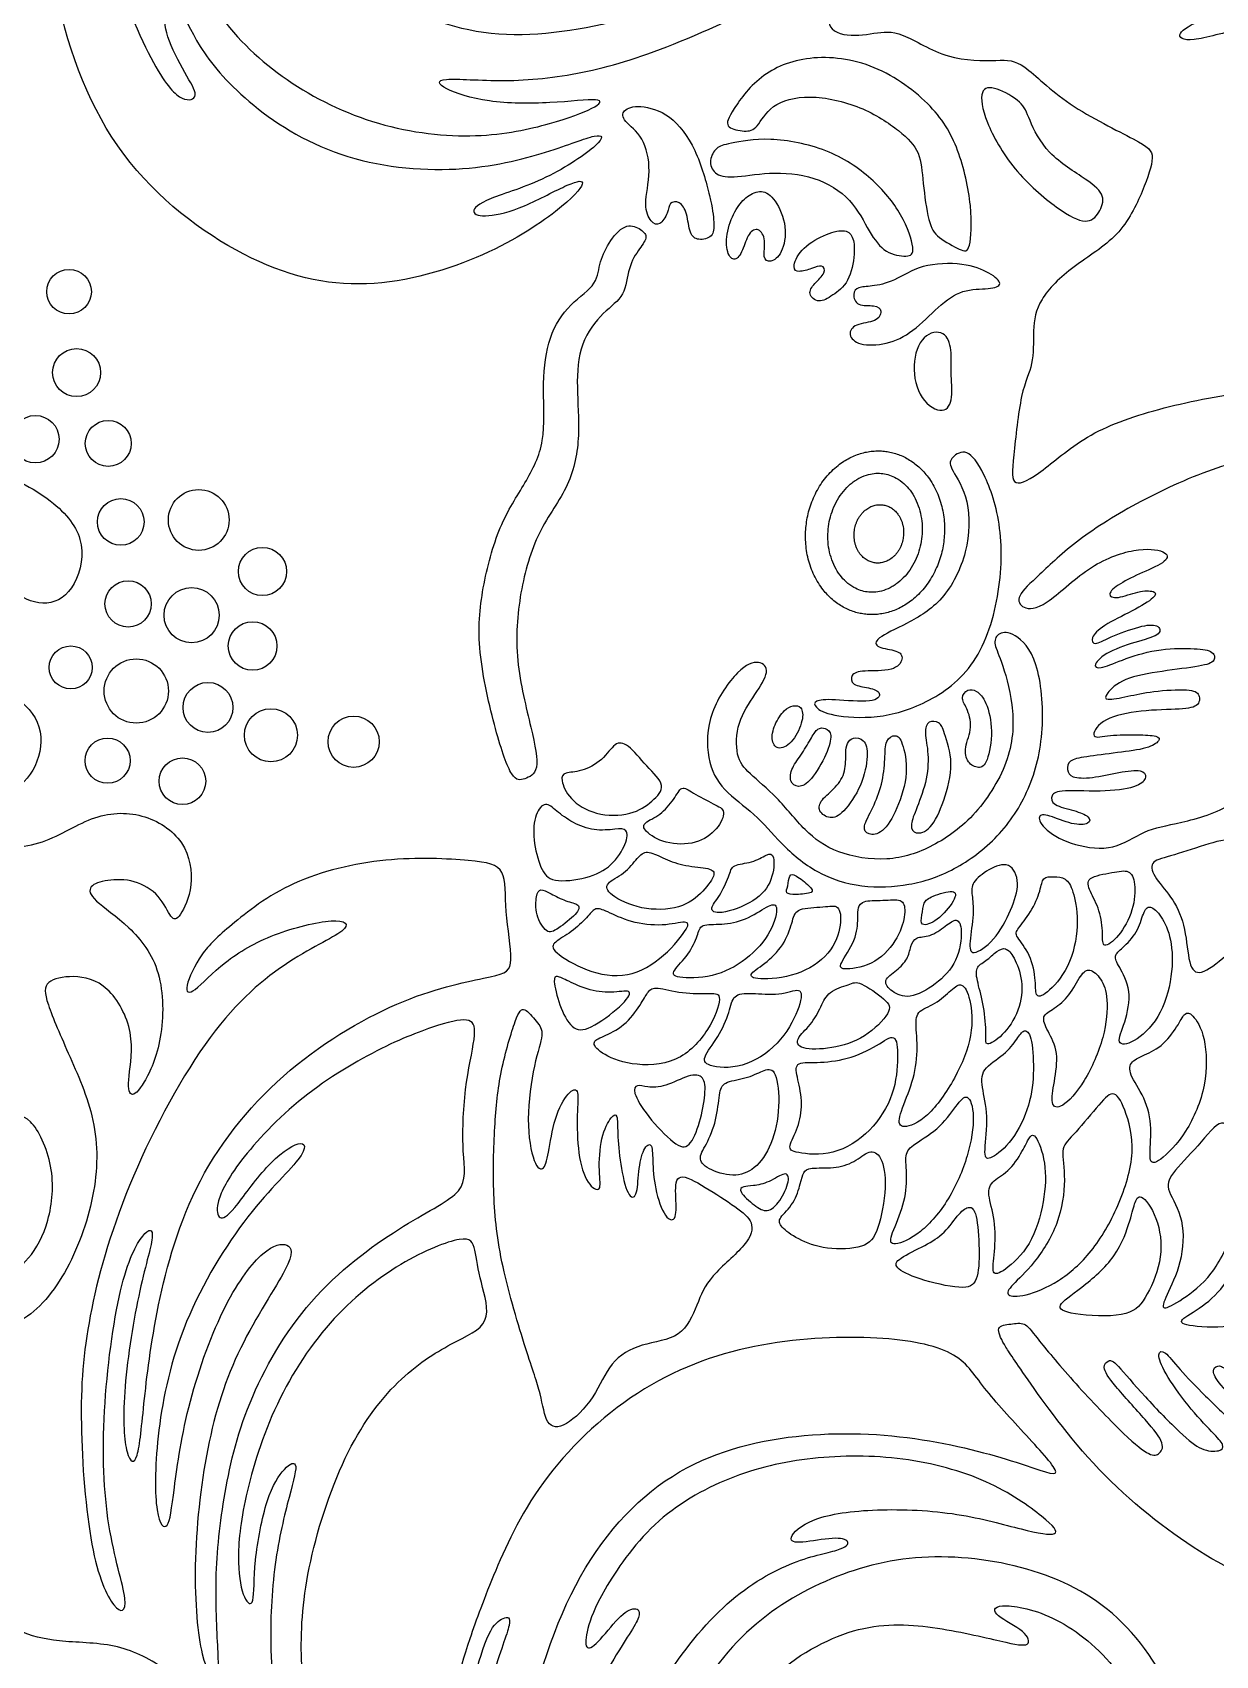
# Model space of a CAD drawing. Header units: millimetres. Extents: x -68 to 108, y -111 to 119.
# Drawn here: x -43.4 to 3.7, y -16.2 to 48.4 of the extents above; entities that cross this region are included whole.
import ezdxf

# ---------------------------------------------------------------- set-up
doc = ezdxf.new("R2010")
doc.units = ezdxf.units.MM
doc.header["$MEASUREMENT"] = 0
doc.layers.add('Layer 03', color=5, linetype='Continuous')

msp = doc.modelspace()

# ---------------------------------------------------------------- linework, layer by layer
at = {"layer": 'Layer 03'}
for centre, radius in [((-41.979, 38.115), 0.888), ((-41.677, 34.89), 0.956), ((-43.323, 32.236), 0.946), ((-40.419, 32.07), 0.916), ((-39.919, 28.941), 0.93), ((-36.812, 29.021), 1.211), ((-34.274, 26.968), 0.96), ((-39.627, 25.675), 0.921), ((-37.097, 25.226), 1.099), ((-34.666, 23.999), 0.969), ((-41.912, 23.144), 0.857), ((-39.3, 22.206), 1.281), ((-36.444, 21.553), 0.994), ((-33.936, 20.444), 1.058), ((-30.642, 20.186), 1.021), ((-40.443, 19.43), 0.899), ((-37.461, 18.611), 0.929)]:
    msp.add_circle(centre, radius, dxfattribs=at)
for points in [[(-35.196, 57.173), (-34.639, 55.574), (-33.175, 52.132), (-29.614, 49.759), (-25.342, 47.978), (-20.001, 48.75), (-15.372, 50.471), (-11.04, 52.844), (-10.803, 52.192), (-12.939, 50.174), (-18.221, 47.741), (-21.563, 46.74), (-24.696, 46.431), (-27.434, 46.698), (-27.204, 46.216), (-25.365, 45.618), (-22.746, 45.595), (-20.586, 45.871), (-20.93, 45.458), (-22.631, 44.814), (-25.595, 44.148), (-29.709, 44.584), (-33.477, 46.446), (-36.14, 49), (-38.172, 52.815), (-39.279, 57.74), (-39.374, 61.254), (-38.615, 60.589), (-38.013, 57.36), (-36.905, 54.479), (-36.114, 54.131), (-36.62, 55.84), (-37.443, 59.671), (-37.977, 64.331), (-37.768, 71.259), (-36.071, 79.462), (-33.013, 87.142), (-29.547, 94.827), (-29.301, 98.061), (-30.169, 100.336), (-32.172, 101.229), (-34.039, 100.633), (-34.823, 98.361), (-34.498, 96.629), (-34.066, 96.277), (-33.822, 96.683), (-33.389, 97.603), (-31.712, 97.874), (-30.738, 96.602), (-30.979, 94.999), (-32.21, 93.951), (-33.828, 94.295), (-34.994, 95.383), (-35.684, 96.814), (-35.657, 97.822), (-36.082, 97.345), (-36.532, 96.099), (-36.506, 94.773), (-36.241, 94.083), (-36.745, 94.083), (-37.752, 94.693), (-38.15, 96.205), (-38.548, 95.939), (-38.998, 94.11), (-39.17, 92.284), (-38.822, 89.317), (-38.103, 88.297), (-37.825, 88.482), (-37.292, 89.456), (-35.716, 89.502), (-34.626, 88.367), (-34.935, 86.415), (-36.197, 85.489), (-37.734, 85.686), (-38.917, 86.731), (-39.843, 88.288), (-40.336, 88.288), (-41.006, 86.534), (-40.869, 84.01), (-40.278, 82.327), (-40.601, 82.237), (-41.854, 83.276), (-42.177, 83.204), (-42.23, 81.385), (-41.906, 79.495), (-41.024, 78.523), (-40.646, 78.829), (-40.322, 79.621), (-38.99, 79.855), (-37.585, 78.901), (-38.093, 76.528), (-39.821, 76.062), (-41.498, 76.511), (-42.545, 77.541), (-43.226, 78.936), (-43.658, 78.82), (-44.339, 77.707), (-44.555, 75.547), (-44.396, 73.915), (-43.931, 73.272), (-43.573, 73.444), (-43.586, 74.227), (-42.631, 74.957), (-40.853, 74.559), (-40.521, 72.582), (-41.636, 71.003), (-43.507, 70.697), (-45.656, 71.427), (-46.917, 73.431), (-47.244, 75.828), (-46.962, 77.947), (-46.742, 79.417), (-46.797, 80.134), (-46.448, 80.208), (-46.043, 79.454), (-45.914, 78.057), (-45.731, 77.671), (-45.418, 78.278), (-45.271, 80.006), (-44.797, 82.521), (-43.793, 84.99), (-43.408, 87.208), (-44.081, 88.816), (-46.587, 89.358), (-48.513, 88.797), (-49.766, 86.834), (-49.859, 84.964), (-49.581, 83.724), (-49.131, 83.863), (-48.247, 84.123), (-46.981, 83.429), (-46.894, 81.713), (-47.848, 80.43), (-49.738, 80.499), (-51.384, 81.713), (-51.957, 84.244), (-51.403, 86.518), (-50.068, 88.13), (-50.259, 88.32), (-51.732, 87.679), (-53.639, 84.906), (-54.442, 81.853), (-54.237, 78.69), (-53.66, 77.524), (-53.102, 77.672), (-53.102, 78.574), (-51.839, 79.263), (-50.281, 78.344), (-50.346, 76.18), (-51.773, 75.081), (-54.07, 75.409), (-55.579, 76.819), (-56.406, 79.692), (-55.98, 83.941), (-54.289, 87.307), (-51.523, 89.976), (-47.737, 91.705), (-46.131, 92.417), (-44.506, 94.289), (-43.971, 95.46), (-43.951, 96.015), (-43.602, 95.645), (-43.602, 94.454), (-44.033, 93.344), (-45.101, 92.502), (-44.916, 92.132), (-43.334, 92.666), (-41.978, 94.289), (-41.403, 96.179), (-41.268, 98.444), (-42.013, 100.122), (-43.26, 100.683), (-43.405, 100.329), (-42.969, 99.831), (-42.74, 98.646), (-43.301, 97.275), (-43.8, 96.963), (-43.966, 97.296), (-43.966, 98.667), (-45.026, 99.54), (-46.834, 99.54), (-48.496, 98.854), (-49.244, 97.296), (-49.348, 96.465), (-49.015, 96.402), (-48.184, 96.756), (-47, 96.215), (-46.535, 94.546), (-47.309, 92.957), (-49.148, 92.769), (-50.801, 93.899), (-51.305, 95.83), (-51.007, 97.95), (-49.292, 100.59), (-47.374, 101.542), (-46.703, 101.565), (-46.815, 102.213), (-46.569, 103.151), (-45.609, 104.223), (-46.011, 104.424), (-47.15, 104.29), (-48.155, 103.173), (-48.423, 102.123), (-48.49, 101.565), (-48.848, 101.609), (-49.875, 102.57), (-49.447, 104.57), (-48.33, 105.776), (-46.655, 106.334), (-46.186, 106.714), (-45.07, 109.159), (-42.781, 110.281), (-39.942, 109.914), (-38.333, 107.916), (-37.869, 106.368), (-38.156, 104.863), (-38.046, 104.443), (-37.448, 104.841), (-37.006, 106.39), (-37.316, 107.717), (-37.692, 108.204), (-37.006, 108.248), (-36.232, 107.297), (-36.187, 106.456), (-35.763, 106.637), (-34.888, 107.576), (-32.645, 108.602), (-29.57, 108.473), (-27.344, 107.178), (-26.008, 105.449), (-25.593, 103.939), (-25.921, 103.808), (-26.95, 105.187), (-28.766, 106.434), (-30.561, 106.697), (-31.633, 106.522), (-31.83, 106.15), (-30.889, 106.04), (-28.613, 105.405), (-27.365, 103.764), (-27.003, 102.381), (-27.27, 101.972), (-27.625, 102.736), (-28.923, 104.087), (-30.149, 104.567), (-31.927, 104.514), (-32.567, 104.069), (-32.176, 103.785), (-30.896, 103.767), (-29.136, 102.469), (-28.141, 100.247), (-28.062, 97.928), (-28.462, 95.13), (-29.339, 92.363), (-31.318, 88.029), (-33.193, 83.765), (-35.214, 77.498), (-36.059, 72.9), (-36.6, 67.961), (-36.522, 61.728), (-35.754, 58.773), (-35.196, 57.173)], [(-41.822, 62.714), (-42.193, 61.364), (-43.167, 57.564), (-42.888, 50.266), (-40.524, 43.495), (-35.255, 39.302), (-30.464, 37.968), (-25.476, 39.351), (-22.217, 41.475), (-21.271, 42.592), (-21.908, 42.525), (-23.92, 41.418), (-25.395, 41.05), (-26.065, 41.251), (-25.495, 41.787), (-22.947, 42.525), (-20.6, 44.134), (-20.768, 44.503), (-22.713, 43.698), (-26.334, 42.76), (-31.363, 43.262), (-35.117, 45.718), (-36.952, 47.987), (-37.586, 49.655), (-38.187, 49.355), (-38.187, 48.387), (-37.319, 46.719), (-36.752, 45.851), (-37.419, 45.618), (-38.42, 46.619), (-40.593, 51.414), (-40.976, 57.383), (-40.753, 62.37), (-39.577, 65.827), (-40.041, 65.993), (-40.936, 65.661), (-41.45, 64.063), (-41.822, 62.714)], [(-9.766, 50.306), (-8.611, 50.956), (-5.167, 52.795), (0.879, 54.877), (7.017, 55.383), (12.003, 54.331), (15.945, 52.532), (16.729, 51.376), (15.615, 51.376), (13.964, 52.367), (10.663, 53.481), (7.98, 53.646), (5.917, 53.563), (5.546, 53.109), (6.082, 52.862), (8.146, 52.738), (10.044, 51.913), (10.911, 51.087), (10.415, 50.963), (8.104, 51.541), (5.628, 51.582), (3.511, 51.192), (3.013, 50.64), (3.843, 50.428), (6.757, 50.565), (9.101, 50.061), (10.341, 49.45), (10.061, 49.211), (7.145, 49.411), (4.868, 49.411), (3.071, 48.971), (2.032, 48.372), (2.552, 47.973), (4.791, 48.691), (7.107, 48.771), (9.063, 48.331), (10.021, 47.773), (9.581, 47.533), (7.627, 47.653), (5.596, 47.692), (4.789, 47.373), (4.927, 46.9), (6.567, 46.983), (8.99, 46.553), (10.318, 46.085), (9.653, 45.659), (7.911, 45.48), (5.961, 45.284), (5.406, 44.695), (6.482, 44.313), (8.418, 44.35), (9.931, 44.765), (9.586, 44.145), (8.139, 43.697), (6.485, 43.697), (5.52, 43.731), (5.623, 43.111), (7.483, 42.771), (8.891, 43.013), (9.854, 43.528), (9.647, 42.772), (8.445, 42.05), (6.553, 41.398), (5.443, 40.999), (5.898, 40.515), (8.006, 40.658), (9.771, 41.284), (10.715, 41.726), (10.62, 41.172), (9.435, 40.262), (7.466, 39.671), (5.74, 39.502), (6.332, 38.962), (8.115, 39.097), (10.068, 39.999), (10.876, 40.552), (10.865, 40.096), (9.914, 39.307), (8.666, 38.636), (6.928, 38.054), (7.049, 37.63), (8.577, 37.793), (10.707, 38.378), (12.073, 39.277), (12.396, 38.854), (11.7, 38.034), (10.159, 37.015), (8.668, 36.219), (9.115, 35.747), (11.675, 36.418), (13.593, 37.407), (14.823, 38.693), (15.131, 39.112), (16.249, 38.833), (15.969, 38.301), (14.711, 36.68), (12.167, 35.142), (8.912, 34.368), (5.279, 34.256), (1.506, 33.53), (-1.448, 32.509), (-3.28, 30.847), (-4.464, 30.227), (-4.379, 31.298), (-4.069, 34.285), (-3.534, 35.159), (-3.59, 36.596), (-3.421, 37.779), (-2.039, 39.143), (-0.08, 40.278), (0.843, 42.193), (1.325, 43.612), (0.871, 44.009), (-2.342, 45.553), (-4.064, 47.359), (-4.826, 47.331), (-7.006, 47.292), (-8.918, 48.557), (-9.845, 48.417), (-11.195, 48.22), (-12.094, 48.894), (-10.92, 49.656), (-9.766, 50.306)], [(-15.566, 45.275), (-15.364, 45.618), (-14.619, 46.696), (-12.742, 47.575), (-10.026, 47.355), (-7.551, 45.618), (-6.492, 43.841), (-5.969, 41.443), (-6.077, 39.649), (-6.402, 39.735), (-7.417, 40.276), (-7.742, 40.794), (-7.979, 42.523), (-8.044, 43.691), (-8.801, 44.49), (-10.372, 45.535), (-12.568, 46.026), (-14.082, 45.578), (-14.573, 44.576), (-15.02, 44.469), (-15.831, 44.64), (-15.768, 44.932), (-15.566, 45.275)], [(-3.695, 44.929), (-3.548, 44.584), (-3.081, 43.588), (-1.313, 42.521), (-0.673, 41.942), (-0.917, 41.241), (-1.404, 40.754), (-2.502, 41.302), (-4.422, 42.948), (-5.549, 44.99), (-5.732, 46.24), (-5.092, 46.3), (-3.964, 45.66), (-3.843, 45.274), (-3.695, 44.929)], [(-16.466, 41.948), (-16.584, 42.455), (-16.978, 43.869), (-18.024, 45.231), (-19.296, 45.583), (-19.963, 45.362), (-19.936, 44.92), (-19.071, 44.329), (-18.764, 42.921), (-19.119, 41.491), (-18.787, 40.855), (-18.455, 40.717), (-18.093, 41.269), (-18.093, 41.684), (-17.65, 41.739), (-17.346, 41.269), (-17.267, 40.385), (-16.935, 40.136), (-16.299, 40.274), (-16.271, 40.827), (-16.348, 41.441), (-16.466, 41.948)], [(-15.588, 44.029), (-15.25, 44.099), (-14.164, 44.313), (-11.72, 43.844), (-9.943, 42.659), (-8.733, 41.178), (-8.239, 39.672), (-8.536, 39.475), (-9.474, 39.623), (-10.091, 40.438), (-10.757, 41.82), (-12.239, 42.758), (-14.139, 42.906), (-15.621, 42.61), (-16.312, 42.783), (-16.509, 43.351), (-16.188, 43.894), (-15.925, 43.959), (-15.588, 44.029)], [(-14.949, 41.901), (-15.12, 41.776), (-15.414, 41.463), (-15.801, 40.523), (-15.801, 39.611), (-15.442, 39.279), (-15.138, 39.721), (-14.917, 40.495), (-14.502, 40.689), (-14.198, 40.191), (-14.364, 39.417), (-14.06, 39.251), (-13.562, 39.583), (-13.341, 40.689), (-13.839, 41.85), (-14.392, 42.209), (-14.779, 42.025), (-14.949, 41.901)], [(-23.24, 28.498), (-22.89, 29.203), (-21.962, 30.375), (-21.598, 32.402), (-21.78, 34.337), (-21.659, 36.104), (-20.681, 37.355), (-19.798, 37.923), (-19.728, 39.098), (-19.235, 39.872), (-18.882, 40.319), (-19.235, 40.647), (-19.822, 40.859), (-20.526, 40.06), (-20.878, 39.191), (-20.949, 38.346), (-22.193, 37.548), (-22.968, 36.139), (-23.133, 34.26), (-22.964, 32.093), (-23.769, 30.505), (-24.868, 28.874), (-25.555, 26.268), (-25.768, 23.942), (-24.966, 20.43), (-24.308, 18.572), (-23.861, 18.69), (-23.202, 18.949), (-23.508, 20.548), (-24.263, 23.464), (-24.058, 26.15), (-23.589, 27.794), (-23.24, 28.498)], [(-11.556, 37.983), (-11.352, 38.119), (-10.889, 38.443), (-10.653, 39.707), (-10.737, 40.346), (-11.07, 40.624), (-11.889, 40.415), (-12.903, 39.79), (-13.181, 39.013), (-12.945, 38.874), (-12.375, 39.027), (-11.959, 39.221), (-11.806, 38.888), (-12.306, 38.429), (-12.584, 38.027), (-12.112, 37.624), (-11.76, 37.846), (-11.556, 37.983)], [(-9.983, 38.342), (-9.744, 38.373), (-9.116, 38.495), (-8.071, 39.226), (-6.294, 39.279), (-5.249, 38.861), (-4.726, 38.39), (-5.275, 38.207), (-6.399, 38.233), (-7.339, 37.554), (-8.359, 36.482), (-9.404, 35.986), (-10.554, 35.96), (-10.972, 36.404), (-10.711, 36.848), (-9.77, 36.901), (-9.561, 37.371), (-9.848, 37.606), (-10.606, 37.502), (-10.789, 38.05), (-10.554, 38.312), (-10.223, 38.312), (-9.983, 38.342)], [(-6.853, 35.783), (-6.822, 35.503), (-6.875, 34.917), (-6.742, 33.85), (-7.088, 33.184), (-8.101, 33.744), (-8.448, 35.21), (-7.995, 36.463), (-7.062, 36.596), (-6.884, 36.063), (-6.853, 35.783)], [(-1.729, 28.226), (-1.061, 28.73), (0.594, 29.772), (3.844, 31.244), (6.512, 31.765), (9.884, 32.869), (13.307, 33.194), (15.708, 33.225), (15.523, 32.517), (14.015, 30.7), (13.307, 29.038), (13.461, 26.729), (12.352, 25.066), (11.046, 24.529), (10.222, 22.393), (9.306, 20.988), (6.864, 20.286), (5.885, 19.407), (4.538, 17.545), (2.189, 16.915), (0.814, 16.685), (-0.303, 15.826), (-1.954, 16.019), (-3.169, 16.662), (-3.447, 17.287), (-2.996, 17.304), (-1.988, 16.853), (-1.294, 16.887), (-1.294, 17.217), (-1.902, 17.443), (-2.839, 17.651), (-2.874, 18.068), (-2.561, 18.277), (-0.582, 18.172), (0.703, 18.398), (0.964, 18.78), (0.825, 19.093), (-0.13, 18.989), (-1.259, 18.711), (-2.093, 18.746), (-2.231, 19.058), (-2.179, 19.457), (-1.554, 19.579), (-0.2, 19.753), (1.051, 19.909), (1.502, 20.239), (1.433, 20.43), (0.616, 20.465), (-0.564, 20.465), (-1.328, 20.256), (-0.946, 21.054), (0.463, 21.437), (2.255, 21.472), (3.055, 21.559), (3.09, 22.08), (2.742, 22.307), (1.124, 22.202), (0.202, 21.994), (-0.754, 21.802), (-0.702, 22.063), (-0.041, 22.724), (1.559, 23.002), (3.195, 23.194), (3.734, 23.385), (3.612, 23.838), (2.812, 23.907), (1.333, 23.907), (-0.111, 23.42), (-0.963, 23.055), (-1.224, 23.211), (-0.661, 23.78), (0.697, 24.215), (1.586, 24.459), (1.429, 24.877), (0.75, 24.825), (-0.591, 24.337), (-1.149, 23.989), (-1.305, 24.302), (-0.852, 24.807), (0.427, 25.401), (1.362, 25.967), (1.302, 26.207), (0.642, 26.207), (-0.258, 25.847), (-0.678, 26.027), (-0.168, 26.477), (0.762, 26.927), (1.842, 27.377), (1.782, 27.797), (0.552, 27.947), (-1.398, 27.227), (-3.168, 25.458), (-4.038, 25.458), (-4.278, 25.967), (-3.408, 26.747), (-2.396, 27.722), (-1.729, 28.226)], [(-4.954, 29.008), (-4.812, 28.169), (-4.795, 26.178), (-5.765, 23.119), (-7.854, 21.626), (-9.795, 21.079), (-11.685, 21.203), (-12.307, 21.577), (-12.307, 21.825), (-11.635, 21.9), (-9.844, 21.701), (-9.571, 22.149), (-10.093, 22.348), (-10.814, 22.422), (-10.864, 22.87), (-10.416, 23.044), (-9.073, 22.97), (-8.7, 23.517), (-8.924, 23.84), (-9.844, 23.915), (-9.919, 24.288), (-8.625, 24.86), (-7.133, 25.731), (-6.113, 27.721), (-6.075, 29.899), (-6.894, 31.116), (-6.919, 31.439), (-6.298, 31.911), (-5.652, 31.215), (-5.097, 29.848), (-4.954, 29.008)], [(-14.658, 22.065), (-14.886, 21.722), (-15.398, 20.973), (-15.428, 19.555), (-14.955, 18.964), (-13.773, 18.018), (-12.68, 16.6), (-11.468, 15.713), (-9.34, 15.358), (-7.567, 15.95), (-5.824, 17.191), (-4.376, 19.525), (-4.317, 21.712), (-4.878, 23.574), (-5.179, 24.134), (-4.971, 24.55), (-4.348, 24.58), (-3.338, 23.57), (-3.071, 20.601), (-3.665, 18.226), (-4.905, 16.34), (-6.73, 15.003), (-8.493, 14.425), (-10.408, 14.334), (-12.232, 14.911), (-13.661, 16.127), (-14.634, 17.344), (-15.972, 18.225), (-16.61, 19.441), (-16.552, 21.359), (-15.274, 23.184), (-14.453, 23.457), (-14.027, 23.031), (-14.429, 22.408), (-14.658, 22.065)], [(-6.221, 21.502), (-6.133, 21.306), (-5.958, 20.767), (-6.342, 19.937), (-6.201, 19.33), (-5.735, 19.087), (-5.391, 19.29), (-5.149, 20.625), (-5.432, 21.839), (-5.837, 22.244), (-6.18, 22.304), (-6.484, 21.94), (-6.309, 21.697), (-6.221, 21.502)], [(-13.487, 21.414), (-13.615, 21.286), (-13.906, 20.87), (-14.03, 20.184), (-13.719, 19.81), (-13.116, 20.164), (-12.7, 21.078), (-12.784, 21.618), (-13.137, 21.639), (-13.359, 21.542), (-13.487, 21.414)], [(-12.406, 20.34), (-12.507, 20.169), (-12.772, 19.709), (-13.211, 19.144), (-13.295, 18.579), (-12.939, 18.328), (-12.437, 18.558), (-11.747, 19.75), (-11.558, 20.524), (-11.851, 20.754), (-12.165, 20.734), (-12.304, 20.51), (-12.406, 20.34)], [(-7.098, 20.497), (-7.003, 20.227), (-6.707, 19.35), (-7.111, 17.793), (-7.657, 16.619), (-8.305, 16.477), (-8.487, 16.821), (-8.285, 17.368), (-7.799, 18.561), (-7.718, 19.735), (-7.92, 20.585), (-7.779, 21.05), (-7.273, 20.969), (-7.192, 20.767), (-7.098, 20.497)], [(-21.557, 19.046), (-21.297, 19.122), (-20.699, 19.435), (-20.229, 20.195), (-19.746, 20.139), (-18.972, 19.2), (-18.144, 18.413), (-18.724, 17.819), (-19.525, 17.239), (-21.044, 17.225), (-22.08, 17.902), (-22.425, 18.717), (-22.259, 18.979), (-21.817, 18.97), (-21.557, 19.046)], [(-11.039, 19.715), (-11.042, 19.527), (-11.014, 18.997), (-11.412, 18.349), (-12.06, 17.868), (-12.165, 17.407), (-11.663, 17.073), (-11.161, 17.282), (-10.366, 18.432), (-10.115, 19.709), (-10.282, 20.315), (-10.784, 20.378), (-10.994, 20.127), (-11.035, 19.904), (-11.039, 19.715)], [(-9.482, 19.492), (-9.499, 19.189), (-9.58, 18.46), (-9.944, 17.55), (-10.409, 16.74), (-10.166, 16.457), (-9.58, 16.498), (-8.973, 17.449), (-8.507, 18.986), (-8.791, 20.261), (-9.033, 20.504), (-9.478, 20.281), (-9.465, 19.796), (-9.482, 19.492)], [(-17.9, 17.89), (-18.041, 17.684), (-18.43, 17.231), (-19.124, 16.967), (-19.111, 16.647), (-18.264, 16.092), (-16.958, 16.078), (-16.111, 16.689), (-15.778, 17.467), (-16.236, 17.661), (-17.194, 18.175), (-17.583, 18.466), (-17.759, 18.096), (-17.9, 17.89)], [(-22.55, 17.424), (-22.37, 17.276), (-21.918, 16.937), (-21.072, 16.619), (-20.162, 16.704), (-19.718, 16.746), (-19.738, 16.154), (-20.331, 15.223), (-21.305, 14.714), (-22.787, 14.566), (-23.189, 15.074), (-23.527, 16.302), (-23.422, 17.361), (-22.998, 17.826), (-22.73, 17.572), (-22.55, 17.424)], [(1.905, 15.638), (2.283, 15.748), (3.298, 16.082), (4.543, 16.451), (5.106, 15.791), (5.739, 14.502), (5.364, 12.934), (4.094, 11.596), (3.029, 10.81), (2.61, 11.225), (2.522, 12.772), (2.034, 13.93), (1.255, 14.75), (1.025, 15.421), (1.526, 15.527), (1.905, 15.638)], [(-35.485, 12.902), (-34.903, 13.389), (-33.243, 14.716), (-29.323, 15.65), (-25.651, 15.463), (-24.531, 15.214), (-24.655, 13.534), (-24.22, 11.169), (-24.718, 10.858), (-28.14, 10.298), (-33.057, 7.622), (-36.977, 3.141), (-38.52, -2.162), (-39.025, -6.266), (-39.215, -8.666), (-39.72, -8.476), (-39.909, -6.077), (-39.215, -1.531), (-38.457, 0.805), (-38.962, 0.805), (-39.972, -1.089), (-40.719, -6.63), (-40.541, -11.254), (-39.468, -14.452), (-40.131, -14.605), (-41.168, -12.342), (-41.611, -6.695), (-41.324, -2.925), (-39.887, 2.311), (-36.531, 8.722), (-33.352, 11.542), (-30.533, 12.772), (-31.199, 13.234), (-33.916, 12.567), (-35.865, 11.439), (-37.095, 10.055), (-37.454, 10.26), (-36.736, 11.798), (-36.067, 12.416), (-35.485, 12.902)], [(-19.349, 15.528), (-19.492, 15.364), (-19.844, 14.908), (-20.647, 14.556), (-20.529, 14.106), (-19.218, 13.46), (-17.575, 13.499), (-16.675, 14.223), (-16.147, 14.986), (-16.499, 15.162), (-17.575, 15.241), (-18.338, 15.554), (-18.984, 15.886), (-19.205, 15.691), (-19.349, 15.528)], [(-15.713, 14.797), (-15.795, 14.575), (-16.068, 13.988), (-16.499, 13.538), (-16.166, 13.245), (-14.582, 13.793), (-13.916, 14.673), (-13.858, 15.73), (-14.151, 15.73), (-14.758, 15.338), (-15.579, 15.319), (-15.632, 15.019), (-15.713, 14.797)], [(-13.269, 14.829), (-13.311, 14.745), (-13.324, 14.408), (-13.479, 14.136), (-13.071, 14.078), (-12.256, 14.156), (-12.431, 14.408), (-13.071, 14.913), (-13.227, 14.913), (-13.269, 14.829)], [(-5.93, 14.581), (-5.822, 14.749), (-5.367, 15.116), (-4.475, 15.457), (-4.076, 14.565), (-4.418, 13.521), (-5.101, 12.211), (-6.069, 11.604), (-6.126, 12.116), (-5.917, 13.388), (-6.012, 14.11), (-6.037, 14.413), (-5.93, 14.581)], [(-1.288, 14.212), (-1.188, 13.994), (-0.899, 13.483), (-0.781, 12.479), (-0.84, 11.909), (-0.171, 12.361), (0.458, 13.483), (0.517, 14.604), (0.281, 15.115), (-0.36, 14.978), (-1.505, 14.791), (-1.389, 14.43), (-1.288, 14.212)], [(-23.353, 14.011), (-23.386, 13.832), (-23.425, 13.284), (-22.936, 12.502), (-22.564, 12.678), (-21.684, 13.362), (-21.605, 13.715), (-22.173, 13.812), (-22.818, 14.145), (-23.229, 14.36), (-23.32, 14.191), (-23.353, 14.011)], [(-7.91, 13.752), (-7.961, 13.629), (-7.986, 13.274), (-8.119, 12.8), (-7.398, 12.99), (-6.639, 13.92), (-6.62, 14.337), (-7.683, 14.015), (-7.86, 13.875), (-7.91, 13.752)], [(-3.311, 14.234), (-3.383, 13.997), (-3.653, 13.379), (-4.232, 12.685), (-4.309, 12.473), (-3.653, 11.74), (-3.441, 10.582), (-3.516, 9.948), (-2.996, 10.122), (-1.999, 11.333), (-1.732, 13.132), (-1.98, 14.319), (-2.267, 14.778), (-2.746, 14.816), (-3.222, 14.804), (-3.239, 14.472), (-3.311, 14.234)], [(-16.961, 12.447), (-17.032, 12.24), (-17.265, 11.709), (-17.984, 11.01), (-17.887, 10.758), (-16.333, 10.758), (-14.955, 11.457), (-13.926, 12.641), (-13.693, 13.787), (-14.12, 13.67), (-15.013, 13.068), (-16.003, 12.874), (-16.838, 12.952), (-16.89, 12.654), (-16.961, 12.447)], [(-13.164, 13.041), (-13.231, 12.81), (-13.418, 12.182), (-14.16, 11.379), (-14.962, 10.918), (-14.661, 10.677), (-12.956, 10.818), (-11.593, 11.7), (-11.171, 12.964), (-11.292, 13.726), (-11.853, 13.586), (-13.017, 13.566), (-13.097, 13.272), (-13.164, 13.041)], [(-10.56, 13.138), (-10.563, 12.924), (-10.59, 12.282), (-11.352, 11.259), (-11.191, 11.059), (-9.807, 11.299), (-8.885, 12.402), (-8.644, 13.365), (-8.724, 13.947), (-9.406, 13.847), (-10.369, 13.887), (-10.57, 13.566), (-10.556, 13.352), (-10.56, 13.138)], [(0.818, 13.322), (0.743, 13.132), (0.611, 12.589), (-0.052, 11.928), (-0.378, 11.66), (-0.188, 11.294), (0.38, 10.3), (0.095, 8.952), (-0.321, 8.081), (0.395, 8.123), (1.481, 9.108), (2.019, 10.867), (1.954, 12.393), (1.543, 13.266), (1.059, 13.728), (0.892, 13.511), (0.818, 13.322)], [(-20.513, 13.402), (-20.281, 13.297), (-19.629, 12.971), (-18.299, 12.815), (-17.301, 13.088), (-17.262, 12.795), (-18.397, 11.445), (-19.903, 10.682), (-21.605, 11.112), (-22.857, 11.934), (-22.623, 12.228), (-21.86, 12.658), (-21.253, 13.284), (-21.018, 13.597), (-20.744, 13.506), (-20.513, 13.402)], [(-8.443, 12.023), (-8.49, 11.872), (-8.553, 11.53), (-8.989, 11.075), (-9.596, 10.677), (-9.236, 10.222), (-8.534, 9.9), (-7.435, 10.488), (-6.544, 11.417), (-6.373, 12.781), (-6.601, 13.199), (-7.037, 12.857), (-7.7, 12.383), (-8.269, 12.44), (-8.395, 12.175), (-8.443, 12.023)], [(-5.769, 10.566), (-5.707, 10.305), (-5.518, 9.651), (-5.424, 8.444), (-5.518, 8.01), (-4.801, 8.406), (-4.084, 9.463), (-3.952, 10.689), (-4.348, 11.67), (-4.667, 12.009), (-5.006, 11.877), (-5.459, 11.425), (-5.892, 11.217), (-5.832, 10.827), (-5.769, 10.566)], [(-1.685, 10.838), (-1.816, 10.645), (-2.116, 10.044), (-2.749, 9.522), (-3.272, 9.278), (-3.017, 8.7), (-2.534, 7.832), (-2.734, 6.599), (-2.898, 5.693), (-2.491, 5.498), (-1.511, 6.552), (-0.685, 8.453), (-0.564, 10.033), (-0.858, 10.776), (-1.331, 11.197), (-1.555, 11.03), (-1.685, 10.838)], [(-22.068, 10.64), (-21.848, 10.535), (-21.241, 10.245), (-20.231, 10.175), (-19.46, 10.343), (-19.895, 9.698), (-21.297, 8.647), (-21.956, 8.689), (-22.475, 9.684), (-22.713, 10.792), (-22.559, 10.876), (-22.288, 10.745), (-22.068, 10.64)], [(-19.192, 9.764), (-19.33, 9.544), (-19.741, 8.927), (-20.652, 8.437), (-21.198, 8.269), (-20.876, 7.792), (-19.671, 7.26), (-17.708, 7.316), (-16.419, 8.703), (-15.915, 10.161), (-16.349, 10.161), (-17.568, 10.133), (-18.647, 10.455), (-18.914, 10.245), (-19.054, 9.983), (-19.192, 9.764)], [(-12.029, 9.628), (-12.142, 9.4), (-12.423, 8.88), (-13.055, 8.353), (-12.907, 7.911), (-11.601, 7.932), (-10.252, 8.353), (-9.157, 9.47), (-9.368, 9.87), (-10.547, 10.692), (-10.842, 10.524), (-11.748, 10.25), (-11.917, 9.856), (-12.029, 9.628)], [(-8.227, 8.712), (-8.208, 8.393), (-8.145, 7.546), (-8.467, 6.314), (-8.998, 5.119), (-8.846, 4.721), (-7.803, 5.119), (-6.628, 6.769), (-5.927, 8.532), (-6.059, 10.029), (-6.419, 10.636), (-6.799, 10.332), (-7.462, 9.707), (-8.258, 9.46), (-8.246, 9.031), (-8.227, 8.712)], [(-15.668, 9.505), (-15.75, 9.233), (-16.006, 8.535), (-16.745, 7.627), (-16.653, 7.243), (-15.176, 7.12), (-13.652, 8.089), (-12.852, 9.566), (-12.714, 10.474), (-13.514, 10.074), (-14.699, 10.166), (-15.514, 10.166), (-15.586, 9.776), (-15.668, 9.505)], [(-35.209, 3.374), (-34.68, 4.086), (-32.998, 5.967), (-29.554, 8.062), (-27.088, 8.992), (-25.878, 9.225), (-25.738, 8.574), (-26.25, 6.433), (-26.343, 3.641), (-26.018, 2.245), (-28.391, 1.174), (-32.341, -1.649), (-34.947, -5.977), (-35.85, -9.806), (-36.212, -13.183), (-36.011, -16.519), (-36.011, -17.202), (-36.734, -16.72), (-37.096, -12.821), (-36.574, -7.797), (-35.328, -3.898), (-32.943, -0.382), (-33.184, 0.26), (-34.147, 0.1), (-35.754, -1.949), (-37.32, -6.166), (-37.842, -9.901), (-38.003, -11.346), (-38.565, -10.865), (-38.565, -7.692), (-37.722, -3.234), (-35.002, 1.412), (-32.377, 3.835), (-32.66, 4.44), (-34.114, 3.39), (-35.527, 1.331), (-36.012, 1.089), (-36.173, 1.694), (-35.738, 2.662), (-35.209, 3.374)], [(-25.017, 4.826), (-25.065, 4.009), (-25.116, 2.145), (-24.834, -0.549), (-23.692, -4.357), (-23.153, -5.821), (-22.999, -7.104), (-22.254, -7.207), (-20.996, -5.949), (-20.457, -4.486), (-19.225, -3.767), (-17.531, -3.613), (-16.94, -2.201), (-16.53, -1.148), (-14.848, 0.204), (-14.67, 1.068), (-15.345, 1.613), (-16.67, 2.47), (-17.787, 3.094), (-17.839, 2.21), (-17.735, 1.068), (-18.228, 1.12), (-18.67, 2.392), (-18.737, 3.576), (-18.737, 4.251), (-19.101, 4.044), (-19.309, 3.083), (-19.335, 1.992), (-19.724, 1.992), (-20.036, 3.368), (-20.14, 4.667), (-20.114, 5.368), (-20.348, 5.342), (-20.815, 4.459), (-20.893, 3.005), (-20.737, 2.2), (-21.335, 2.485), (-21.728, 3.726), (-21.754, 5.44), (-21.65, 6.35), (-21.988, 6.375), (-22.611, 5.414), (-22.871, 3.856), (-23.027, 3.051), (-23.469, 3.233), (-23.794, 5.049), (-23.457, 7.485), (-23.017, 8.599), (-23.328, 9.014), (-23.872, 9.661), (-24.131, 9.376), (-24.831, 7.044), (-24.97, 5.643), (-25.017, 4.826)], [(2.199, 8.91), (2.062, 8.689), (1.646, 8.078), (0.826, 7.687), (0.24, 7.433), (0.26, 6.887), (0.982, 5.891), (1.177, 4.603), (1.001, 3.392), (1.372, 3.353), (2.563, 4.544), (3.383, 6.496), (3.324, 8.507), (2.739, 9.405), (2.465, 9.405), (2.335, 9.132), (2.199, 8.91)], [(-12.942, 6.721), (-12.878, 6.438), (-12.734, 5.74), (-12.917, 4.809), (-13.366, 3.995), (-13.133, 3.812), (-11.538, 3.646), (-9.992, 4.626), (-9.061, 6.139), (-8.941, 7.705), (-9.03, 8.641), (-9.719, 8.093), (-10.974, 7.492), (-12.247, 7.386), (-13.113, 7.439), (-13.005, 7.005), (-12.942, 6.721)], [(-4.226, 8.336), (-4.349, 8.161), (-4.68, 7.707), (-5.674, 7.154), (-5.601, 6.362), (-5.325, 5.129), (-5.582, 3.6), (-5.306, 3.508), (-4.385, 4.226), (-3.667, 5.718), (-3.52, 7.117), (-3.63, 8.554), (-3.943, 8.756), (-4.103, 8.511), (-4.226, 8.336)], [(-16.053, 6.192), (-16.097, 5.961), (-16.139, 5.264), (-16.529, 4.188), (-16.966, 3.595), (-16.591, 3.158), (-15.5, 2.815), (-14.657, 3.112), (-13.955, 4.079), (-13.628, 5.67), (-13.799, 7.167), (-14.252, 7.152), (-14.891, 6.777), (-15.874, 6.653), (-16.009, 6.424), (-16.053, 6.192)], [(-18.919, 6.431), (-18.734, 6.408), (-18.25, 6.408), (-17.245, 6.965), (-16.658, 6.887), (-16.611, 6.207), (-16.828, 5.017), (-17.26, 3.951), (-17.801, 4.059), (-18.991, 5.295), (-19.563, 6.3), (-19.362, 6.547), (-19.105, 6.455), (-18.919, 6.431)], [(-6.653, 5.647), (-6.847, 5.389), (-7.35, 4.702), (-8.491, 4.076), (-8.694, 3.708), (-8.565, 2.769), (-8.731, 1.591), (-9.32, 0.394), (-9.228, 0.044), (-8.068, 0.523), (-6.89, 1.904), (-6.116, 3.708), (-5.858, 5.383), (-6.19, 6.249), (-6.46, 5.905), (-6.653, 5.647)], [(0.079, 5.504), (0.238, 5.087), (0.563, 3.896), (-0.133, 1.645), (-1.224, -0.211), (-2.547, -1.372), (-3.962, -1.952), (-4.704, -1.905), (-4.496, -1.511), (-3.544, -0.676), (-2.5, 0.972), (-2.245, 2.828), (-2.5, 4.012), (-2.082, 4.383), (-0.969, 5.682), (-0.389, 6.401), (-0.079, 5.922), (0.079, 5.504)], [(-3.972, 3.94), (-4.091, 3.725), (-4.476, 3.073), (-5.21, 2.717), (-5.432, 2.206), (-5.054, 1.161), (-5.098, -0.195), (-5.254, -1.106), (-4.787, -0.973), (-3.631, 0.072), (-3.098, 1.895), (-3.031, 3.451), (-3.52, 4.696), (-3.765, 4.362), (-3.854, 4.155), (-3.972, 3.94)], [(4.434, 4.173), (4.572, 3.679), (4.857, 2.432), (4.483, 0.723), (3.575, -1.147), (2.32, -2.081), (1.492, -2.535), (1.679, -1.975), (2.373, -0.612), (2.48, 1.204), (1.706, 2.352), (1.839, 2.913), (3.014, 4.061), (4.029, 5.397), (4.296, 4.667), (4.434, 4.173)], [(-12.852, 2.566), (-12.908, 2.354), (-13.077, 1.77), (-13.744, 1.192), (-13.67, 0.88), (-12.988, 0.361), (-11.845, -0.069), (-10.229, -0.01), (-9.739, 0.613), (-9.368, 2.527), (-9.606, 3.743), (-10.095, 3.951), (-10.674, 3.417), (-11.504, 3.165), (-12.498, 3.239), (-12.735, 3.046), (-12.795, 2.779), (-12.852, 2.566)], [(-14.718, 2.503), (-14.547, 2.524), (-14.09, 2.607), (-13.405, 3.105), (-13.234, 2.747), (-13.654, 1.829), (-14.168, 1.393), (-14.65, 1.673), (-15.351, 2.311), (-15.117, 2.483), (-14.889, 2.483), (-14.718, 2.503)], [(0.276, 1.092), (0.165, 0.723), (-0.191, -0.343), (-1.711, -1.65), (-2.751, -2.317), (-2.191, -2.637), (0.236, -2.77), (0.876, -2.103), (1.596, -0.557), (1.489, 1.097), (0.716, 2.27), (0.476, 1.87), (0.387, 1.461), (0.276, 1.092)], [(-6.529, 1.355), (-6.695, 1.164), (-7.105, 0.573), (-7.812, 0.138), (-9.007, -0.423), (-9.134, -0.749), (-8.246, -1.22), (-6.29, -1.673), (-5.765, -1.383), (-5.693, -0.079), (-5.82, 1.497), (-6.109, 1.714), (-6.363, 1.545), (-6.529, 1.355)], [(-34.964, -10.051), (-34.743, -9.004), (-33.981, -6.392), (-31.695, -2.76), (-28.716, -0.434), (-26.023, 0.627), (-25.819, 0.056), (-25.615, -1.291), (-25.043, -3.046), (-26.676, -3.699), (-28.879, -5.086), (-31.083, -8.024), (-32.643, -12.961), (-32.807, -16.484), (-32.438, -19.352), (-32.971, -19.27), (-33.709, -18.369), (-33.995, -16.525), (-33.913, -12.879), (-33.258, -9.97), (-32.766, -8.372), (-33.381, -8.659), (-34.118, -9.806), (-34.651, -12.592), (-34.569, -14.354), (-35.02, -14.067), (-35.306, -12.674), (-35.185, -11.098), (-34.964, -10.051)], [(4.751, -0.13), (4.609, -0.486), (4.183, -1.41), (3.169, -2.37), (2.156, -2.877), (2.503, -3.117), (4.609, -3.197), (5.489, -2.583), (5.676, -1.17), (5.436, 0.377), (5.036, 0.723), (4.894, 0.226), (4.751, -0.13)], [(-3.772, -5.241), (-3.172, -6.098), (-1.157, -8.947), (3.151, -12.349), (6.866, -14.015), (8.949, -13.703), (10.615, -12.453), (12.872, -10.439), (15.99, -8.594), (18.841, -7.854), (20.686, -6.817), (22.73, -5.452), (24.734, -4.848), (25.77, -3.93), (25.535, -3.305), (23.796, -2.855), (21.154, -2.139), (18.94, -1.518), (18.6, -1.691), (18.227, -1.994), (18.79, -2.395), (20.091, -3.163), (19.775, -3.346), (18.797, -3.035), (17.771, -2.519), (16.725, -2.317), (16.307, -2.602), (16.579, -2.826), (17.928, -3.436), (18.909, -3.916), (18.282, -4.228), (17.728, -4.091), (16.546, -3.585), (15.568, -3.019), (14.138, -2.644), (14.104, -3.07), (14.394, -3.445), (15.757, -4.042), (16.979, -4.746), (16.506, -5.041), (15.826, -5.002), (14.503, -4.26), (13.313, -3.66), (12.472, -3.421), (12.176, -3.616), (12.107, -3.876), (12.562, -4.243), (13.879, -4.841), (14.942, -5.537), (14.754, -5.945), (14.11, -5.945), (12.257, -5.176), (10.828, -4.139), (10.341, -3.966), (10.31, -4.437), (11.054, -5.379), (12.499, -6.108), (12.995, -6.495), (12.483, -6.79), (11.599, -6.556), (10.28, -5.838), (9.161, -4.965), (8.46, -4.111), (8.139, -4.065), (8.002, -4.569), (8.673, -5.453), (9.776, -6.63), (10.577, -7.196), (9.638, -7.222), (8.931, -6.785), (7.803, -5.77), (5.93, -4.604), (5.703, -4.86), (6.276, -5.532), (7.556, -6.763), (7.964, -7.266), (7.67, -7.599), (7.061, -7.592), (6.356, -6.802), (5.152, -5.699), (4.157, -4.856), (3.849, -4.617), (3.557, -4.784), (3.643, -5.171), (4.515, -6.132), (5.659, -7.158), (6.027, -7.602), (5.721, -7.788), (5.335, -7.887), (4.625, -7.185), (3.242, -5.834), (2.203, -4.781), (1.657, -4.022), (1.337, -4.142), (1.607, -4.886), (2.591, -6.296), (3.636, -7.406), (4.073, -7.849), (3.907, -8.108), (3.132, -8.071), (2.394, -7.467), (0.832, -5.888), (-0.338, -4.479), (-0.535, -4.433), (-0.868, -4.676), (-0.444, -5.357), (1.009, -6.931), (1.717, -7.822), (1.445, -8.245), (1.052, -8.276), (0.024, -7.414), (-2.078, -5.207), (-3.57, -3.394), (-3.885, -2.929), (-4.454, -3.019), (-5.099, -3.079), (-4.76, -3.803), (-4.373, -4.383), (-3.772, -5.241)], [(-24.981, -12.832), (-24.514, -11.725), (-23.271, -9.042), (-19.172, -5.24), (-14.401, -3.6), (-9.481, -3.451), (-6.5, -4.048), (-5.68, -5.464), (-3.816, -7.477), (-2.102, -9.34), (-3.816, -8.595), (-8.139, -7.402), (-13.357, -7.253), (-18.426, -8.744), (-22.302, -13.365), (-24.24, -20.521), (-24.871, -26.874), (-24.723, -30.515), (-25.243, -30.218), (-26.506, -28.212), (-26.506, -25.462), (-26.06, -20.93), (-25.094, -16.768), (-24.24, -14.672), (-24.654, -14.672), (-25.251, -15.085), (-25.894, -17.289), (-26.123, -18.437), (-26.353, -18.391), (-26.628, -17.519), (-26.077, -15.682), (-25.449, -13.939), (-24.981, -12.832)], [(-20.625, -13.576), (-20.198, -12.836), (-18.808, -10.794), (-15.701, -9.007), (-12.425, -8.241), (-8.723, -8.241), (-5.276, -9.177), (-2.936, -10.836), (-2.383, -11.517), (-3.872, -11.262), (-6.468, -10.496), (-9.914, -10.326), (-12.553, -10.709), (-13.446, -11.645), (-12.893, -11.772), (-11.446, -11.475), (-10.808, -11.645), (-11.106, -12.028), (-13.148, -12.368), (-15.957, -14.028), (-18.588, -17.431), (-20.037, -20.659), (-20.865, -25.917), (-20.856, -32.779), (-20.08, -38.129), (-18.67, -44.314), (-16.047, -49.715), (-12.654, -54.884), (-8.606, -59.926), (-4.76, -63.873), (-0.686, -67.058), (3.276, -69.28), (3.609, -69.909), (2.276, -69.502), (-0.501, -67.946), (-1.835, -67.28), (-1.872, -67.724), (-0.798, -68.724), (0.239, -69.576), (-0.316, -69.613), (-2.945, -68.058), (-6.464, -65.169), (-9.093, -61.762), (-12.973, -56.452), (-15.129, -52.591), (-15.463, -52.962), (-14.648, -54.961), (-12.315, -58.813), (-10.019, -62.146), (-10.352, -62.257), (-13.129, -59.479), (-16.685, -54.073), (-19.51, -48.078), (-21.98, -41.461), (-23.049, -34.044), (-23.291, -27.252), (-22.573, -20.929), (-20.489, -16.492), (-19.048, -14.57), (-19.418, -14.237), (-20.046, -14.607), (-20.97, -15.826), (-21.45, -16.048), (-21.375, -15.235), (-21.053, -14.317), (-20.625, -13.576)], [(-19.305, -30.92), (-19.417, -29.072), (-19.488, -24.933), (-18.096, -19.421), (-15.486, -15.366), (-12.139, -13.188), (-8.367, -12.072), (-3.957, -12.497), (-0.238, -14.197), (2.418, -18.022), (3.268, -22.751), (3.056, -25.035), (2.524, -24.982), (2.312, -23.76), (1.515, -19.829), (-0.238, -16.429), (-2.842, -14.463), (-5.179, -14.091), (-5.179, -14.622), (-3.798, -15.26), (-3.638, -15.897), (-4.542, -15.738), (-7.57, -14.994), (-10.651, -14.888), (-14.211, -16.907), (-16.655, -20.307), (-18.085, -25.874), (-18.122, -31.76), (-17.524, -37.096), (-16.392, -41.032), (-16.661, -41.571), (-17.2, -41.139), (-18.818, -36.018), (-19.193, -32.767), (-19.305, -30.92)], [(-60.057, -17.954), (-59.23, -17.23), (-56.921, -15.414), (-54.473, -13.936), (-52.857, -14.075), (-51.425, -13.567), (-49.439, -13.982), (-48.31, -14.712), (-46.454, -14.181), (-45.207, -14.531), (-44.009, -15.287), (-42.525, -15.711), (-40.081, -15.689), (-38.227, -16.62), (-35.965, -18.399), (-37.008, -19.268), (-38.962, -19.745), (-41.394, -21.048), (-42.786, -21.962), (-43.173, -21.885), (-43.147, -21.447), (-42.323, -20.519), (-40.75, -19.54), (-40.621, -19.308), (-41.317, -18.947), (-41.678, -19.204), (-42.812, -19.978), (-43.921, -20.622), (-44.513, -21.034), (-44.797, -20.983), (-44.488, -20.468), (-43.563, -19.519), (-42.612, -18.722), (-42.329, -18.439), (-42.483, -18.259), (-42.972, -18.028), (-43.461, -18.388), (-44.67, -19.236), (-45.827, -20.085), (-46.29, -20.42), (-46.547, -20.317), (-46.573, -20.085), (-45.724, -19.134), (-44.244, -17.822), (-44.168, -17.44), (-44.88, -17.262), (-45.389, -17.618), (-46.662, -18.534), (-47.908, -19.628), (-48.265, -19.755), (-48.366, -19.501), (-47.857, -18.865), (-46.814, -17.542), (-46.382, -17.109), (-46.636, -16.931), (-47.196, -16.855), (-47.985, -17.389), (-48.932, -18.113), (-50.084, -19.239), (-50.571, -19.214), (-50.494, -18.932), (-49.419, -17.55), (-48.958, -16.884), (-49.112, -16.653), (-50.136, -16.474), (-50.878, -17.345), (-51.774, -18.394), (-52.337, -19.034), (-52.721, -19.034), (-52.721, -18.753), (-52.081, -17.703), (-51.211, -16.705), (-51.237, -16.5), (-52.235, -16.551), (-52.824, -17.114), (-53.965, -18.259), (-54.761, -19.184), (-55.223, -19.158), (-54.864, -18.516), (-54.144, -17.385), (-53.759, -16.846), (-54.273, -16.769), (-54.838, -16.897), (-55.737, -17.899), (-56.945, -19.158), (-57.51, -19.338), (-57.279, -18.85), (-56.457, -17.771), (-56.2, -17.154), (-56.971, -17.051), (-57.364, -17.641), (-59.548, -19.639), (-60.825, -20.465), (-61.704, -20.455), (-62.195, -20.351), (-61.885, -19.757), (-60.885, -18.678), (-60.057, -17.954)]]:
    msp.add_open_spline(points, degree=3, dxfattribs=at)
for points, knots in [([(-67.991, 55.574), (-67.926, 55.653), (-67.475, 56.137), (-66.376, 56.686), (-64.554, 56.642), (-62.866, 55.309), (-62.2, 53.221), (-61.8, 52.954), (-61.444, 54.376), (-61.155, 57.043), (-61.946, 58.801), (-62.869, 59.461), (-63.309, 59.241), (-63.309, 58.581), (-64.144, 58.054), (-65.331, 58.274), (-66.166, 59.285), (-66.122, 60.823), (-65.141, 62.272), (-63.074, 62.746), (-60.646, 61.894), (-59.351, 59.521), (-59.612, 56.746), (-60.571, 53.792), (-60.914, 50.842), (-60.799, 48.67), (-60.289, 47.817), (-59.917, 48.233), (-59.403, 50.498), (-58.387, 51.895), (-58.302, 54.562), (-58.828, 56.907), (-59.015, 57.468), (-57.966, 58.33), (-57.367, 57.805), (-56.918, 56.345), (-56.618, 55.521), (-56.056, 55.783), (-55.195, 57.094), (-54.671, 59.341), (-54.285, 61.352), (-55.145, 62.683), (-56.191, 62.814), (-56.711, 62.64), (-56.572, 61.67), (-57.3, 60.942), (-58.582, 61.046), (-59.31, 61.947), (-59.518, 63.403), (-58.443, 64.858), (-56.399, 65.309), (-54.25, 64.304), (-52.864, 61.982), (-53.003, 58.69), (-53.557, 55.814), (-54.434, 54.063), (-55.577, 51.962), (-56.371, 49.767), (-56.207, 46.791), (-55.815, 46.857), (-54.311, 47.511), (-52.611, 49.015), (-51.841, 50.57), (-51.581, 51.97), (-52.102, 52.002), (-53.079, 52.23), (-53.309, 53.564), (-52.564, 55.027), (-50.32, 54.929), (-48.791, 53.726), (-48.455, 51.449), (-49.591, 49.144), (-51.247, 47.683), (-51.665, 45.818), (-52.119, 43.546), (-53.061, 42.215), (-54.359, 40.981), (-54.956, 38.792), (-55.273, 36.662), (-56.799, 34.501), (-58.19, 33.338), (-59.78, 30.305), (-59.957, 27.98), (-58.486, 25.959), (-55.77, 25.788), (-53.855, 26.245), (-52.769, 27.875), (-50.567, 29.905), (-48.219, 30.952), (-45.008, 31.215), (-42.35, 29.696), (-41.213, 28.092), (-41.767, 26.08), (-42.992, 25.496), (-44.391, 26.167), (-44.683, 27.217), (-44.187, 28.121), (-44.42, 28.442), (-46.258, 28.967), (-48.532, 28.937), (-50.049, 28.208), (-51.069, 27.334), (-51.448, 26.546), (-51.128, 26.4), (-49.67, 27.363), (-47.745, 27.654), (-46.112, 26.809), (-45.218, 25.556), (-45.856, 23.703), (-46.904, 23.145), (-48.426, 23.399), (-48.934, 24.617), (-48.691, 25.327), (-49.06, 25.479), (-50.175, 25.403), (-51.215, 24.312), (-51.563, 22.689), (-51.128, 21.166), (-49.123, 20.507), (-47.703, 21.319), (-46.054, 22.46), (-44.103, 22.161), (-42.944, 20.835), (-43.19, 19.138), (-44.297, 17.981), (-45.823, 18.252), (-46.807, 19.211), (-46.708, 20.245), (-46.93, 20.343), (-47.643, 20.146), (-47.988, 18.769), (-47.447, 17.268), (-45.616, 15.955), (-43.098, 15.91), (-41.084, 17.328), (-39.035, 17.436), (-37.249, 16.279), (-36.985, 14.37), (-37.594, 13.112), (-37.898, 13.051), (-38.331, 14.086), (-39.364, 14.715), (-40.501, 14.695), (-41.232, 14.452), (-41.13, 13.924), (-39.567, 12.889), (-38.203, 11.158), (-38.209, 8.229), (-39.026, 6.412), (-39.571, 5.943), (-39.659, 6.676), (-39.308, 8.58), (-40.392, 10.602), (-41.857, 10.924), (-42.97, 10.66), (-42.97, 9.957), (-41.974, 7.701), (-40.77, 4.97), (-40.889, 1.914), (-42.153, -1.342), (-44.091, -3.366), (-46.352, -3.152), (-47.452, -1.563), (-47.055, -0.066), (-45.711, 0.301), (-44.855, -0.31), (-44.55, -1.197), (-43.572, -0.524), (-42.717, 1.003), (-42.503, 3.295), (-43.542, 5.434), (-44.428, 5.25), (-44.764, 3.784), (-45.993, 2.409), (-47.875, 2.572), (-49.142, 3.875), (-48.925, 5.558), (-47.713, 6.355), (-46.59, 5.957), (-46.301, 5.323), (-45.776, 5.504), (-45.083, 6.661), (-44.649, 8.254), (-44.777, 10.617), (-45.737, 12.717), (-47.133, 14.241), (-48.483, 15.044), (-48.793, 14.543), (-48.531, 13.374), (-48.411, 11.943), (-48.841, 10.607), (-48.698, 10.368), (-48.197, 10.726), (-47.934, 11.418), (-47.815, 12.086), (-47.457, 11.561), (-47.433, 10.368), (-47.97, 8.537), (-49.149, 7.141), (-51.17, 6.814), (-52.833, 7.591), (-53.155, 9.374), (-52.177, 10.675), (-50.778, 10.209), (-50.189, 10.282), (-49.722, 11.362), (-49.722, 13.179), (-50.418, 15.583), (-52.283, 17.207), (-54.44, 17.352), (-55.991, 16.092), (-57.218, 13.905), (-56.58, 10.927), (-54.921, 8.048), (-54.382, 5.923), (-54.613, 4.052), (-54.978, 3.225), (-55.275, 3.506), (-55.673, 4.036), (-55.904, 3.804), (-55.987, 2.613), (-56.677, 0.608), (-58.004, -1.056), (-59.481, -1.579), (-61.275, -1.205), (-62.322, 0.085), (-61.818, 2.103), (-60.359, 2.571), (-59.294, 1.935), (-59.163, 1.001), (-58.771, 0.701), (-57.929, 1.281), (-57.126, 2.683), (-57.039, 4.81), (-57.396, 7.435), (-58.658, 9.978), (-59.445, 10.236), (-59.99, 9.806), (-60.066, 7.566), (-60.856, 5.362), (-62.17, 3.272), (-63.974, 1.526), (-65.801, 0.723), (-67.414, 0.948), (-67.991, 1.242)], [85.437443, 85.437443, 85.437443, 85.437443, 85.810252, 87.853353, 89.896454, 91.939555, 93.982657, 96.025758, 98.068859, 100.11196, 102.155061, 104.198163, 106.241264, 108.284365, 110.327466, 112.370568, 114.413669, 116.45677, 118.499871, 120.542973, 122.586074, 124.629175, 126.672276, 128.715377, 130.758479, 132.80158, 134.844681, 136.887782, 138.930884, 140.973985, 143.017086, 145.060187, 147.103289, 149.14639, 151.189491, 153.232592, 155.275693, 157.318795, 159.361896, 161.404997, 163.448098, 165.4912, 167.534301, 169.577402, 171.620503, 173.663605, 175.706706, 177.749807, 179.792908, 181.836009, 183.879111, 185.922212, 187.965313, 190.008414, 192.051516, 194.094617, 196.137718, 198.180819, 200.223921, 202.267022, 204.310123, 206.353224, 208.396325, 210.439427, 212.482528, 214.525629, 216.56873, 218.611832, 220.654933, 222.698034, 224.741135, 226.784236, 228.827338, 230.870439, 232.91354, 234.956641, 236.999743, 239.042844, 241.085945, 243.129046, 245.172148, 247.215249, 249.25835, 251.301451, 253.344552, 255.387654, 257.430755, 259.473856, 261.516957, 263.560059, 265.60316, 267.646261, 269.689362, 271.732464, 273.775565, 275.818666, 277.861767, 279.904868, 281.94797, 283.991071, 286.034172, 288.077273, 290.120375, 292.163476, 294.206577, 296.249678, 298.29278, 300.335881, 302.378982, 304.422083, 306.465184, 308.508286, 310.551387, 312.594488, 314.637589, 316.680691, 318.723792, 320.766893, 322.809994, 324.853096, 326.896197, 328.939298, 330.982399, 333.0255, 335.068602, 337.111703, 339.154804, 341.197905, 343.241007, 345.284108, 347.327209, 349.37031, 351.413411, 353.456513, 355.499614, 357.542715, 359.585816, 361.628918, 363.672019, 365.71512, 367.758221, 369.801323, 371.844424, 373.887525, 375.930626, 377.973727, 380.016829, 382.05993, 384.103031, 386.146132, 388.189234, 390.232335, 392.275436, 394.318537, 396.361639, 398.40474, 400.447841, 402.490942, 404.534043, 406.577145, 408.620246, 410.663347, 412.706448, 414.74955, 416.792651, 418.835752, 420.878853, 422.921955, 424.965056, 427.008157, 429.051258, 431.094359, 433.137461, 435.180562, 437.223663, 439.266764, 441.309866, 443.352967, 445.396068, 447.439169, 449.482271, 451.525372, 453.568473, 455.611574, 457.654675, 459.697777, 461.740878, 463.783979, 465.82708, 467.870182, 469.913283, 471.956384, 473.999485, 476.042587, 478.085688, 480.128789, 482.17189, 484.214991, 486.258093, 488.301194, 490.344295, 492.387396, 494.430498, 496.473599, 498.5167, 500.559801, 502.602902, 504.646004, 506.689105, 508.732206, 510.775307, 512.818409, 514.86151, 516.904611, 518.947712, 520.990814, 523.033915, 525.077016, 527.120117, 529.163218, 531.20632, 533.249421, 535.292522, 537.335623, 539.378725, 541.421826, 543.464927, 545.508028, 547.55113, 549.594231, 551.637332, 553.680433, 555.723534, 557.766636, 559.809737, 561.852838, 563.895939, 565.939041, 567.982142, 570.025243, 572.068344, 574.111446, 576.154547, 577.879671, 577.879671, 577.879671, 577.879671]), ([(-10.181, 26.152), (-10.091, 26.141), (-9.9, 26.134), (-9.588, 26.184), (-9.323, 26.287), (-9.11, 26.409), (-8.905, 26.555), (-8.664, 26.781), (-8.419, 27.108), (-8.225, 27.477), (-8.088, 27.867), (-8.008, 28.266), (-7.982, 28.672), (-8.013, 29.084), (-8.106, 29.491), (-8.258, 29.87), (-8.463, 30.202), (-8.716, 30.482), (-8.996, 30.686), (-9.285, 30.815), (-9.56, 30.878), (-9.842, 30.888), (-10.155, 30.838), (-10.42, 30.736), (-10.633, 30.613), (-10.838, 30.468), (-11.078, 30.241), (-11.323, 29.914), (-11.518, 29.545), (-11.654, 29.155), (-11.734, 28.756), (-11.76, 28.35), (-11.729, 27.938), (-11.637, 27.531), (-11.484, 27.152), (-11.279, 26.82), (-11.026, 26.541), (-10.747, 26.336), (-10.458, 26.207), (-10.272, 26.164), (-10.181, 26.152)], [0, 0, 0, 0, 0.27362, 0.56996, 0.94459, 1.121597, 1.306474, 1.697186, 2.108542, 2.528782, 2.945012, 3.345532, 3.746051, 4.162281, 4.582521, 4.993877, 5.384589, 5.746473, 6.121103, 6.417444, 6.691063, 6.964683, 7.261023, 7.635653, 7.81266, 7.997537, 8.388249, 8.799605, 9.219845, 9.636075, 10.036595, 10.437114, 10.853344, 11.273584, 11.68494, 12.075652, 12.437536, 12.812166, 13.108507, 13.382126, 13.382126, 13.382126, 13.382126])]:
    msp.add_open_spline(points, degree=3, knots=knots, dxfattribs=at)
for points in [[(-10.297, 25.27), (-7.561, 24.91), (-7.135, 28.151), (-6.709, 31.392), (-9.445, 31.752), (-12.182, 32.112), (-12.608, 28.871), (-13.034, 25.63), (-10.297, 25.27)], [(-9.871, 27.309), (-8.896, 27.181), (-8.744, 28.337), (-8.591, 29.494), (-9.567, 29.622), (-10.542, 29.75), (-10.694, 28.594), (-10.847, 27.437), (-9.871, 27.309)]]:
    msp.add_rational_spline(points, [1, 0.707106781187, 1, 0.707106781187, 1, 0.707106781187, 1, 0.707106781187, 1], degree=2, knots=[0, 0, 0, 1.570796, 1.570796, 3.141593, 3.141593, 4.712389, 4.712389, 6.283185, 6.283185, 6.283185], dxfattribs=at)

doc.saveas('drawing.dxf')
